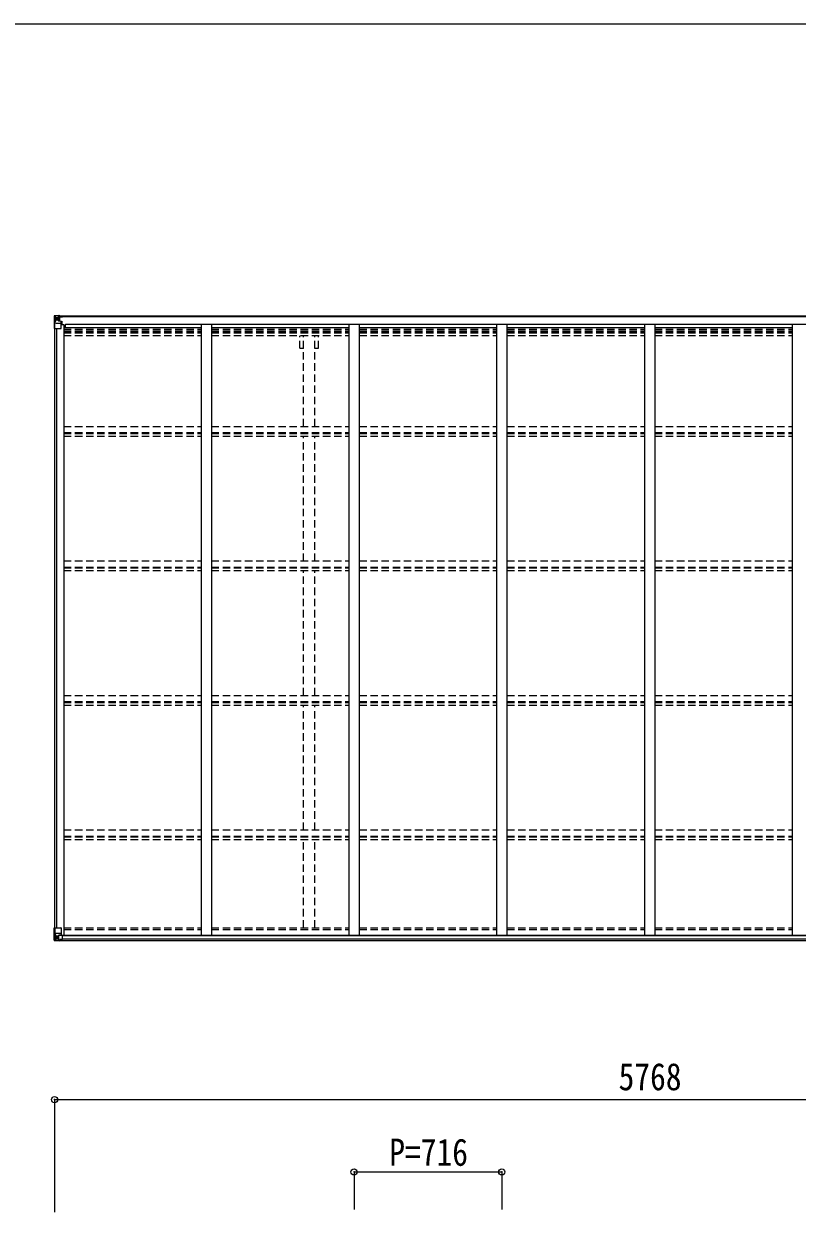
# Model space of a CAD drawing. Units: millimetres at full size, sheet at 1:30; details may follow other scales. Extents: x -8432 to 8432, y -5820 to 5820.
# Drawn here: x 55 to 3804, y 62 to 5820 of the extents above; entities that cross this region are included whole.
import ezdxf
from ezdxf.enums import TextEntityAlignment as Align

# ---------------------------------------------------------------- set-up
doc = ezdxf.new("R2010")
doc.units = ezdxf.units.MM
doc.header["$LTSCALE"] = 30
doc.header["$PDMODE"] = 32
doc.header["$PDSIZE"] = 30
doc.linetypes.add('DASHED1', pattern=[1.8, 1.2, -0.6])
for name, color, linetype, lineweight in [('0-3_ELV2', 4, 'Continuous', 9), ('0-4_TABLE1', 6, 'Continuous', 9), ('0-6_OTH_LINE', 6, 'Continuous', 9), ('F-0_240', 7, 'Continuous', 9)]:
    doc.layers.add(name, color=color, linetype=linetype, lineweight=lineweight)
doc.styles.add('ＭＳ ゴシック', font='')
doc.styles.get('ＭＳ ゴシック').set_extended_font_data('MS Gothic')

msp = doc.modelspace()

# ---------------------------------------------------------------- linework, layer by layer
at = {"layer": '0-3_ELV2'}
for p, q in [((225.57, 4404.11), (5950.57, 4404.11)), ((225.57, 4401.97), (5950.57, 4401.97)), ((204.07, 4343.34), (204.07, 1439.91)), ((213.77, 4343.34), (213.77, 1439.91)), ((249.07, 4362), (236.07, 4362)), ((249.07, 4362), (249.07, 1403.89)), ((249.07, 4348.31), (915.07, 4348.31)), ((256.57, 4348.31), (256.57, 4363.83)), ((256.57, 4363.83), (5919.57, 4363.83)), ((915.07, 4363.81), (915.07, 1403.89)), ((965.07, 4363.81), (965.07, 1403.89)), ((965.07, 4348.31), (1631.07, 4348.31)), ((1631.07, 4363.81), (1631.07, 1403.89)), ((1681.07, 4363.81), (1681.07, 1403.89)), ((1681.07, 4348.31), (2347.07, 4348.31)), ((2347.07, 4363.81), (2347.07, 1403.89)), ((2397.07, 4363.81), (2397.07, 1403.89)), ((2397.07, 4348.31), (3063.07, 4348.31)), ((3063.07, 4363.81), (3063.07, 1403.89)), ((3113.07, 4363.81), (3113.07, 1403.89)), ((3113.07, 4348.31), (3779.07, 4348.31)), ((3779.07, 4363.81), (3779.07, 1403.89)), ((228.81, 1403.89), (5947.34, 1403.89)), ((240.57, 1401.62), (5935.57, 1401.62)), ((240.57, 1386.01), (5935.57, 1386.01)), ((230.57, 1378.11), (5945.57, 1378.11))]:
    msp.add_line(p, q, dxfattribs=at)
at = {"layer": '0-3_ELV2', "linetype": 'DASHED1'}
for p, q in [((249.07, 4339.92), (915.07, 4339.92)), ((249.07, 4331.72), (915.07, 4331.72)), ((249.07, 4327.79), (915.07, 4327.79)), ((249.07, 4322.71), (915.07, 4322.71)), ((965.07, 4339.92), (1631.07, 4339.92)), ((965.07, 4331.72), (1631.07, 4331.72)), ((965.07, 4327.79), (1631.07, 4327.79)), ((965.07, 4322.71), (1631.07, 4322.71)), ((1681.07, 4339.92), (2347.07, 4339.92)), ((1681.07, 4331.72), (2347.07, 4331.72)), ((1681.07, 4327.79), (2347.07, 4327.79)), ((1681.07, 4322.71), (2347.07, 4322.71)), ((2397.07, 4339.92), (3063.07, 4339.92)), ((2397.07, 4331.72), (3063.07, 4331.72)), ((2397.07, 4327.79), (3063.07, 4327.79)), ((2397.07, 4322.71), (3063.07, 4322.71)), ((3113.07, 4339.92), (3779.07, 4339.92)), ((3113.07, 4331.72), (3779.07, 4331.72)), ((3113.07, 4327.79), (3779.07, 4327.79)), ((3113.07, 4322.71), (3779.07, 4322.71)), ((249.07, 4309.7), (915.07, 4309.7)), ((965.07, 4309.7), (1631.07, 4309.7)), ((1392.87, 4248.11), (1392.87, 4308.51)), ((1410.57, 3869.12), (1410.57, 4308.51)), ((1465.57, 3869.12), (1465.57, 4308.51)), ((1483.27, 4248.11), (1483.27, 4308.51)), ((1681.07, 4309.7), (2347.07, 4309.7)), ((2397.07, 4309.7), (3063.07, 4309.7)), ((3113.07, 4309.7), (3779.07, 4309.7)), ((1392.87, 4248.11), (1410.57, 4248.11)), ((1465.57, 4248.11), (1483.27, 4248.11)), ((249.07, 3869.12), (915.04, 3869.12)), ((965.07, 3869.12), (1631.04, 3869.12)), ((1681.07, 3869.12), (2347.04, 3869.12)), ((2397.07, 3869.12), (3063.04, 3869.12)), ((3113.07, 3869.12), (3779.04, 3869.12)), ((249.07, 3839.38), (915.04, 3839.38)), ((249.07, 3834.83), (915.04, 3834.83)), ((249.07, 3821.82), (915.04, 3821.82)), ((965.07, 3839.38), (1631.04, 3839.38)), ((965.07, 3834.83), (1631.04, 3834.83)), ((965.07, 3821.82), (1631.04, 3821.82)), ((1410.57, 3217.46), (1410.57, 3821.82)), ((1465.57, 3217.46), (1465.57, 3821.82)), ((1681.07, 3839.38), (2347.04, 3839.38)), ((1681.07, 3834.83), (2347.04, 3834.83)), ((1681.07, 3821.82), (2347.04, 3821.82)), ((2397.07, 3839.38), (3063.04, 3839.38)), ((2397.07, 3834.83), (3063.04, 3834.83)), ((2397.07, 3821.82), (3063.04, 3821.82)), ((3113.07, 3839.38), (3779.04, 3839.38)), ((3113.07, 3834.83), (3779.04, 3834.83)), ((3113.07, 3821.82), (3779.04, 3821.82)), ((249.07, 3217.46), (915.04, 3217.46)), ((249.07, 3187.72), (915.04, 3187.72)), ((249.07, 3183.17), (915.04, 3183.17)), ((249.07, 3170.16), (915.04, 3170.16)), ((965.07, 3217.46), (1631.04, 3217.46)), ((965.07, 3187.72), (1631.04, 3187.72)), ((965.07, 3183.17), (1631.04, 3183.17)), ((965.07, 3170.16), (1631.04, 3170.16)), ((1410.57, 2565.8), (1410.57, 3170.16)), ((1465.57, 2565.8), (1465.57, 3170.16)), ((1681.07, 3217.46), (2347.04, 3217.46)), ((1681.07, 3187.72), (2347.04, 3187.72)), ((1681.07, 3183.17), (2347.04, 3183.17)), ((1681.07, 3170.16), (2347.04, 3170.16)), ((2397.07, 3217.46), (3063.04, 3217.46)), ((2397.07, 3187.72), (3063.04, 3187.72)), ((2397.07, 3183.17), (3063.04, 3183.17)), ((2397.07, 3170.16), (3063.04, 3170.16)), ((3113.07, 3217.46), (3779.04, 3217.46)), ((3113.07, 3187.72), (3779.04, 3187.72)), ((3113.07, 3183.17), (3779.04, 3183.17)), ((3113.07, 3170.16), (3779.04, 3170.16)), ((249.07, 2565.8), (915.04, 2565.8)), ((249.07, 2536.06), (915.04, 2536.06)), ((965.07, 2565.8), (1631.04, 2565.8)), ((965.07, 2536.06), (1631.04, 2536.06)), ((1681.07, 2565.8), (2347.04, 2565.8)), ((1681.07, 2536.06), (2347.04, 2536.06)), ((2397.07, 2565.8), (3063.04, 2565.8)), ((2397.07, 2536.06), (3063.04, 2536.06)), ((3113.07, 2565.8), (3779.04, 2565.8)), ((3113.07, 2536.06), (3779.04, 2536.06)), ((249.07, 2531.51), (915.04, 2531.51)), ((249.07, 2518.5), (915.04, 2518.5)), ((965.07, 2531.51), (1631.04, 2531.51)), ((965.07, 2518.5), (1631.04, 2518.5)), ((1410.57, 1914.13), (1410.57, 2518.5)), ((1465.57, 1914.13), (1465.57, 2518.5)), ((1681.07, 2531.51), (2347.04, 2531.51)), ((1681.07, 2518.5), (2347.04, 2518.5)), ((2397.07, 2531.51), (3063.04, 2531.51)), ((2397.07, 2518.5), (3063.04, 2518.5)), ((3113.07, 2531.51), (3779.04, 2531.51)), ((3113.07, 2518.5), (3779.04, 2518.5)), ((249.07, 1914.13), (915.04, 1914.13)), ((965.07, 1914.13), (1631.04, 1914.13)), ((1681.07, 1914.13), (2347.04, 1914.13)), ((2397.07, 1914.13), (3063.04, 1914.13)), ((3113.07, 1914.13), (3779.04, 1914.13)), ((249.07, 1884.4), (915.04, 1884.4)), ((249.07, 1879.85), (915.04, 1879.85)), ((249.07, 1866.84), (915.04, 1866.84)), ((965.07, 1884.4), (1631.04, 1884.4)), ((965.07, 1879.85), (1631.04, 1879.85)), ((965.07, 1866.84), (1631.04, 1866.84)), ((1410.57, 1440.86), (1410.57, 1866.84)), ((1465.57, 1440.86), (1465.57, 1866.84)), ((1681.07, 1884.4), (2347.04, 1884.4)), ((1681.07, 1879.85), (2347.04, 1879.85)), ((1681.07, 1866.84), (2347.04, 1866.84)), ((2397.07, 1884.4), (3063.04, 1884.4)), ((2397.07, 1879.85), (3063.04, 1879.85)), ((2397.07, 1866.84), (3063.04, 1866.84)), ((3113.07, 1884.4), (3779.04, 1884.4)), ((3113.07, 1879.85), (3779.04, 1879.85)), ((3113.07, 1866.84), (3779.04, 1866.84)), ((249.07, 1440.06), (915.07, 1440.06)), ((965.07, 1440.06), (1631.07, 1440.06)), ((1681.07, 1440.06), (2347.07, 1440.06)), ((2397.07, 1440.06), (3063.07, 1440.06)), ((3113.07, 1440.06), (3779.07, 1440.06)), ((249.07, 1431.71), (915.07, 1431.71)), ((965.07, 1431.71), (1631.07, 1431.71)), ((1681.07, 1431.71), (2347.07, 1431.71)), ((2397.07, 1431.71), (3063.07, 1431.71)), ((3113.07, 1431.71), (3779.07, 1431.71))]:
    msp.add_line(p, q, dxfattribs=at)
at = {"layer": '0-4_TABLE1'}
for p, q in [((202.07, 4404.05), (202.07, 4343.34)), ((230.57, 4406.74), (203.01, 4405.05)), ((203.01, 4405.01), (203.01, 4405.05)), ((211.98, 4405.44), (204.06, 4404.97)), ((204.92, 4404), (204.92, 4403.93)), ((204.92, 4343.34), (204.92, 4403.93)), ((205.46, 4370.22), (209.6, 4382.31)), ((208.89, 4400.55), (206.15, 4404.22)), ((209.74, 4397.05), (212.07, 4397.1)), ((209.74, 4383.57), (209.74, 4397.05)), ((212.07, 4383.54), (209.74, 4383.57)), ((224.07, 4406.23), (212.07, 4405.45)), ((225.57, 4397.1), (212.07, 4397.1)), ((225.57, 4383.54), (212.07, 4383.54)), ((212.07, 4383.54), (212.07, 4383.54)), ((217.55, 4389.9), (217.55, 4388.94)), ((224.07, 4380.25), (224.07, 4406.34)), ((224.07, 4405.46), (230.57, 4405.86)), ((225.57, 4400.64), (224.07, 4400.64)), ((224.9, 4379.99), (235.25, 4378.33)), ((224.9, 4379.35), (224.9, 4379.99)), ((235.25, 4377.7), (224.9, 4379.35)), ((230.57, 4404.93), (225.57, 4404.84)), ((234.07, 4400.28), (225.57, 4400.28)), ((229.57, 4395.35), (225.57, 4395.35)), ((229.57, 4387.14), (225.57, 4387.14)), ((225.68, 4398.98), (229.57, 4398.98)), ((226.07, 4401.3), (226.07, 4399.35)), ((234.07, 4401.3), (226.07, 4401.3)), ((234.07, 4401.28), (226.07, 4401.28)), ((226.07, 4399.35), (236.07, 4399.43)), ((226.07, 4399.18), (226.07, 4399.35)), ((241.07, 4399.31), (226.07, 4399.18)), ((229.57, 4379.24), (229.57, 4399.21)), ((230.57, 4404.11), (230.57, 4406.74)), ((234.07, 4400.28), (234.07, 4401.97)), ((235.25, 4378.33), (235.25, 4377.7)), ((235.52, 4378.26), (240.57, 4378.21)), ((235.57, 4404.54), (235.57, 4404.11)), ((235.87, 4404.54), (235.57, 4404.54)), ((235.87, 4404.54), (237.56, 4404.11)), ((236.07, 4401.04), (242.07, 4401.04)), ((236.07, 4344.34), (236.07, 4377.44)), ((240.57, 4376.49), (236.07, 4376.47)), ((239.57, 4378.22), (239.57, 4376.49)), ((240.57, 4362), (240.57, 4378.21)), ((241.07, 4401.97), (241.07, 4401.04)), ((242.07, 4399.36), (242.07, 4401.97)), ((202.07, 4343.34), (235.07, 4343.34)), ((205.46, 4370.22), (212.07, 4370.01)), ((212.07, 4370.01), (236.07, 4370.01)), ((240.57, 4366.34), (236.07, 4366.34)), ((202.07, 1439.91), (235.07, 1439.91)), ((202.07, 1379.2), (202.07, 1439.91)), ((204.92, 1439.91), (204.92, 1379.32)), ((205.46, 1413.03), (212.07, 1413.24)), ((205.46, 1413.03), (209.6, 1400.94)), ((208.89, 1382.7), (206.15, 1379.03)), ((212.07, 1399.71), (209.74, 1399.68)), ((209.74, 1399.68), (209.74, 1386.21)), ((209.74, 1386.21), (212.07, 1386.15)), ((212.07, 1413.24), (236.07, 1413.24)), ((212.07, 1399.71), (212.07, 1399.71)), ((224.07, 1399.71), (212.07, 1399.71)), ((212.07, 1386.15), (224.07, 1386.15)), ((216.59, 1393.35), (216.59, 1394.31)), ((224.07, 1403.7), (230.57, 1403.7)), ((224.07, 1403.7), (224.07, 1376.91)), ((235.25, 1405.55), (224.9, 1403.9)), ((224.9, 1403.9), (224.9, 1403.7)), ((227.6, 1403.7), (235.25, 1404.92)), ((230.57, 1403.7), (239.57, 1403.66)), ((230.57, 1376.51), (230.57, 1382.46)), ((235.25, 1404.92), (235.25, 1405.55)), ((236.07, 1438.91), (236.07, 1405.81)), ((240.57, 1402.75), (240.57, 1382.6)), ((203.01, 1378.24), (203.01, 1378.2)), ((211.98, 1377.81), (204.06, 1378.28)), ((204.92, 1379.26), (204.92, 1379.32)), ((224.07, 1377.02), (212.07, 1377.81)), ((239.57, 1381.88), (230.57, 1381.83))]:
    msp.add_line(p, q, dxfattribs=at)
for points in [[(215.63, 4390.86), (214.67, 4390.86), (214.67, 4391.82), (215.63, 4391.82)], [(216.59, 4392.78), (216.59, 4393.74), (217.55, 4393.74), (217.55, 4392.78)], [(217.55, 4388.94), (216.59, 4388.94), (216.59, 4389.9)], [(218.51, 4391.82), (219.47, 4391.82), (219.47, 4390.86), (218.51, 4390.86)], [(230.57, 4405.34), (225.57, 4405.34), (225.57, 4379.88)], [(236.07, 4401.04), (236.07, 4399.42), (242.07, 4399.48)], [(215.63, 1391.43), (214.67, 1391.43), (214.67, 1392.39), (215.63, 1392.39)], [(216.59, 1394.31), (217.55, 1394.31), (217.55, 1393.35)], [(217.55, 1390.47), (217.55, 1389.51), (216.59, 1389.51), (216.59, 1390.47)], [(218.51, 1392.39), (219.47, 1392.39), (219.47, 1391.43), (218.51, 1391.43)], [(240.57, 1382.6), (240.56, 1382.49), (230.57, 1382.46)], [(203.01, 1378.2), (212.07, 1377.64), (230.57, 1376.51)]]:
    msp.add_lwpolyline(points, dxfattribs=at)
for centre in [(217.07, 4391.34), (217.07, 1391.91)]:
    msp.add_circle(centre, 5.3, dxfattribs=at)
for centre, radius, start, end in [((203.07, 4404.06), 1, 93.50017, 180.00079), ((203.07, 4404.05), 0.999, 93.4424, 179.95083), ((203.07, 4404.01), 0.999, 93.4424, 179.95083), ((204.23, 4417.66), 12.7, 269.24466, 275.10311), ((206.2, 4404.05), 1.28, 131.17831, 182.45895), ((215.63, 4392.78), 0.96, 270, 0), ((215.63, 4389.9), 0.96, 0, 90), ((218.51, 4392.78), 0.96, 180, 270), ((218.51, 4389.9), 0.96, 90, 180), ((225.01, 4380.92), 0.937, 182.32209, 263.26766), ((225.01, 4380.28), 0.937, 182.32209, 263.26766), ((226.07, 4401.8), 0.5, 179.99802, 269.99691), ((226.07, 4401.78), 0.5, 180.00109, 270.00109), ((226.07, 4398.85), 0.5, 90.52895, 180.04464), ((226.09, 4398.67), 0.513, 91.88028, 181.04707), ((235.14, 4377.4), 0.937, 2.32209, 83.26766), ((235.14, 4376.77), 0.937, 2.32209, 83.26766), ((241.21, 4407), 7.69, 268.96999, 276.43426), ((235.07, 4344.34), 1, 270, 0), ((235.07, 1438.91), 1, 0, 90), ((215.63, 1393.35), 0.96, 270, 0), ((215.63, 1390.47), 0.96, 0, 90), ((218.51, 1393.35), 0.96, 180, 270), ((218.51, 1390.47), 0.96, 90, 180), ((225.01, 1402.97), 0.937, 96.73234, 129.06602), ((235.14, 1406.48), 0.937, 276.73234, 357.67791), ((235.14, 1405.85), 0.937, 276.73234, 357.67791), ((203.07, 1379.24), 0.999, 180.04917, 266.5576), ((203.07, 1379.2), 0.999, 180.04917, 266.5576), ((203.07, 1379.19), 1, 179.99921, 266.49983), ((204.23, 1365.59), 12.7, 84.89689, 90.75534), ((206.2, 1379.2), 1.28, 177.54105, 228.82169)]:
    msp.add_arc(centre, radius, start, end, dxfattribs=at)
for centre, major_axis, ratio, start_param, end_param in [((404.01, 4417.37), (201, 12.36), 0.060933, 3.1373463, 3.1378449), ((205.01, 4405.13), (2, 0.12), 0.060933, 3.1378449, 4.2119296), ((205.2, 4402.04), (-0.02, 3), 0.466854, 5.5234897, 6.1575023), ((206.87, 4396.96), (0.03, 5), 0.573921, 4.7320603, 5.5159136), ((208.34, 4383.59), (0, 3), 0.468246, 4.2703918, 4.7058971), ((130.32, 4397.1), (81.75, 0), 0.061163, 0, 0.0007725), ((206.18, 4372.57), (0.85, 2.32), 0.403757, 2.3087461, 3.2744049), ((206.18, 1410.68), (0.85, -2.32), 0.403757, 3.0087805, 3.9744392), ((206.87, 1386.29), (0.03, -5), 0.573921, 0.7672717, 1.551125), ((208.34, 1399.66), (0, -3), 0.468246, 1.5772882, 2.0127935), ((130.32, 1386.15), (81.75, 0), 0.061163, 6.2824128, 6.2831853), ((239.57, 1402.76), (1, -0.021), 0.906239, 0.0187047, 1.589501), ((239.57, 1382.59), (1, 0.012), 0.707053, 4.7036637, 6.124411), ((205.01, 1378.12), (2, -0.12), 0.060933, 2.0712557, 3.1453404), ((404.01, 1365.89), (201, -12.36), 0.060933, 3.1453404, 3.145839), ((205.2, 1381.22), (-0.02, -3), 0.466854, 0.125683, 0.7596956)]:
    msp.add_ellipse(centre, major_axis=major_axis, ratio=ratio, start_param=start_param, end_param=end_param, dxfattribs=at)
at = {"layer": '0-6_OTH_LINE'}
for p, q in [((204.07, 606.96), (204.07, 61.55)), ((204.07, 606.96), (5972.07, 606.96)), ((1656.07, 256.96), (1656.07, 74.51)), ((1656.07, 256.96), (2372.07, 256.96)), ((2372.07, 256.96), (2372.07, 74.51))]:
    msp.add_line(p, q, dxfattribs=at)
for p in [(204.07, 606.96), (1656.07, 256.96), (2372.07, 256.96)]:
    msp.add_point(p, dxfattribs=at)
at = {"layer": 'F-0_240', "color": 5}
msp.add_line((-8432.06, 5820), (8007.94, 5820), dxfattribs=at)

# ---------------------------------------------------------------- texts
at = {"layer": '0-6_OTH_LINE', "color": 7, "style": 'ＭＳ ゴシック', "width": 0.85}
for s, p in [('5768', (2938.07, 612.96)), ('P=716', (1826.57, 246.96))]:
    msp.add_text(s, height=132, dxfattribs=at).set_placement(p, align=Align.BOTTOM_LEFT)

doc.saveas('drawing.dxf')
